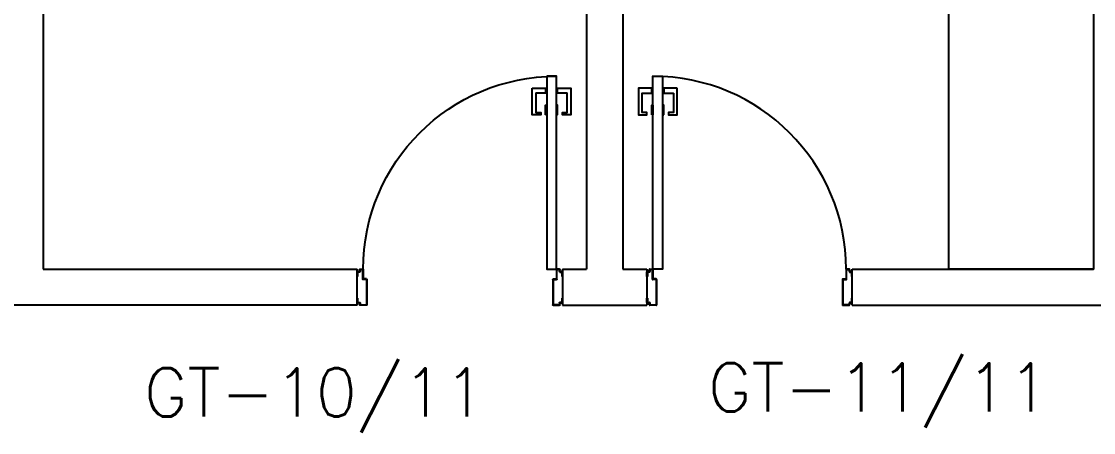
# Model space of a CAD drawing. Header units: millimetres. Extents: x 2128 to 2646, y 1972 to 2207.
# Drawn here: x 2380.021 to 2384.461, y 2111.237 to 2112.943 of the extents above; entities that cross this region are included whole.
import ezdxf

# ---------------------------------------------------------------- set-up
doc = ezdxf.new("R2010")
doc.units = ezdxf.units.MM
for name, color, linetype in [('AR-ALV', 2, 'Continuous'), ('AR-PORTA', 1, 'Continuous'), ('BGR- VISTA', 12, 'Continuous'), ('ENDEREÇO', 2, 'Continuous'), ('maçaneta', 1, 'Continuous'), ('mov', 1, 'Continuous'), ('PM-PERFIL U-C', 2, 'Continuous'), ('pm1', 2, 'Continuous')]:
    doc.layers.add(name, color=color, linetype=linetype)
doc.styles.add('UNB1-100', font='simplex.shx', dxfattribs={"height": 0.2})

# ---------------------------------------------------------------- blocks, each defined once
blk = doc.blocks.new('BGR4')
at = {"layer": 'BGR- VISTA'}
blk.add_lwpolyline([(0, 2.325), (0, 0), (-0.6, 0), (-0.6, 2.325)], close=True, dxfattribs=at)
blk = doc.blocks.new('PM3')
at = {"layer": 'maçaneta'}
for points in [[(0.02, 0.825), (-0.035, 0.825), (-0.035, 0.715), (0, 0.715), (0, 0.725), (-0.02, 0.725), (-0.02, 0.8035, -0.414214), (-0.0185, 0.805), (0.02, 0.805)], [(0.125, 0.825), (0.07, 0.825), (0.07, 0.805), (0.1085, 0.805, -0.414214), (0.11, 0.8035), (0.11, 0.725), (0.09, 0.725), (0.09, 0.715), (0.125, 0.715)]]:
    blk.add_lwpolyline(points, format="xyb", close=True, dxfattribs=at)
for points in [[(0.02, 0.715), (0.02, 0.755), (0.025, 0.755), (0.025, 0.715)], [(0.07, 0.715), (0.07, 0.755), (0.065, 0.755), (0.065, 0.715)]]:
    blk.add_lwpolyline(points, close=True, dxfattribs=at)
at = {"layer": 'mov'}
blk.add_arc((0.025, 0.075), 0.8, 0, 90, dxfattribs=at)
at = {"layer": 'PM-PERFIL U-C'}
for p, q in [((0, 0.045), (0, 0.0635)), ((0.002, 0.045), (0, 0.045)), ((0.0015, 0.065), (0.01, 0.065)), ((0.002, 0.063), (0.002, 0.045)), ((0.0105, 0.063), (0.002, 0.063)), ((0.01, 0.065), (0.01, 0.0735)), ((0.0115, 0.075), (0.0235, 0.075)), ((0.012, 0.073), (0.012, 0.0645)), ((0.023, 0.073), (0.012, 0.073)), ((0.023, 0.0335), (0.023, 0.073)), ((0.025, 0.0735), (0.025, 0.034)), ((0.825, 0.0735), (0.825, 0.034)), ((0.8385, 0.075), (0.8265, 0.075)), ((0.827, 0.073), (0.838, 0.073)), ((0.827, 0.0335), (0.827, 0.073)), ((0.838, 0.073), (0.838, 0.0645)), ((0.8395, 0.063), (0.848, 0.063)), ((0.84, 0.065), (0.84, 0.0735)), ((0.8485, 0.065), (0.84, 0.065)), ((0.848, 0.063), (0.848, 0.045)), ((0.848, 0.045), (0.85, 0.045)), ((0.85, 0.045), (0.85, 0.0635)), ((0.038, 0.032), (0.0245, 0.032)), ((0.0385, 0.034), (0.025, 0.034)), ((0.038, 0.032), (0.038, -0.073)), ((0.04, 0.0325), (0.04, -0.0735)), ((0.81, 0.0325), (0.81, -0.0735)), ((0.8115, 0.034), (0.825, 0.034)), ((0.812, 0.032), (0.8255, 0.032)), ((0.812, 0.032), (0.812, -0.073)), ((0, -0.045), (0.002, -0.045)), ((0, -0.0635), (0, -0.045)), ((0.01, -0.065), (0.0015, -0.065)), ((0.002, -0.045), (0.002, -0.063)), ((0.002, -0.063), (0.0105, -0.063)), ((0.01, -0.0735), (0.01, -0.065)), ((0.0385, -0.075), (0.0115, -0.075)), ((0.012, -0.0645), (0.012, -0.073)), ((0.012, -0.073), (0.038, -0.073)), ((0.8115, -0.075), (0.8385, -0.075)), ((0.838, -0.073), (0.812, -0.073)), ((0.838, -0.0645), (0.838, -0.073)), ((0.848, -0.063), (0.8395, -0.063)), ((0.84, -0.0735), (0.84, -0.065)), ((0.84, -0.065), (0.8485, -0.065)), ((0.85, -0.045), (0.848, -0.045)), ((0.848, -0.045), (0.848, -0.063)), ((0.85, -0.0635), (0.85, -0.045))]:
    blk.add_line(p, q, dxfattribs=at)
for centre, start, end in [((0.0015, 0.0635), 90, 180), ((0.0115, 0.0735), 90, 180), ((0.0105, 0.0645), 270, 0), ((0.0235, 0.0735), 360, 90), ((0.8265, 0.0735), 90, 180), ((0.8395, 0.0645), 180, 270), ((0.8385, 0.0735), 0, 90), ((0.8485, 0.0635), 0, 90), ((0.0245, 0.0335), 180, 270), ((0.0385, 0.0325), 0, 90), ((0.8115, 0.0325), 90, 180), ((0.8255, 0.0335), 270, 0), ((0.0015, -0.0635), 180, 270), ((0.0115, -0.0735), 180, 270), ((0.0105, -0.0645), 0, 90), ((0.0385, -0.0735), 269.9386, 0), ((0.8115, -0.0735), 180, 270.0614), ((0.8395, -0.0645), 90, 180), ((0.8385, -0.0735), 270, 0), ((0.8485, -0.0635), 270, 0)]:
    blk.add_arc(centre, 0.0015, start, end, dxfattribs=at)
at = {"layer": 'pm1'}
blk.add_lwpolyline([(0.065, 0.875), (0.065, 0.075), (0.025, 0.075), (0.025, 0.875)], close=True, dxfattribs=at)

msp = doc.modelspace()

# ---------------------------------------------------------------- linework, layer by layer
at = {"layer": 'AR-ALV'}
for p, q in [((2380.1115, 2115.3651), (2380.1115, 2111.9151)), ((2382.3615, 2115.3651), (2382.3615, 2111.9151)), ((2382.5115, 2115.3651), (2382.5115, 2111.9151)), ((2384.4615, 2115.3651), (2384.4615, 2111.9151)), ((2380.1115, 2111.9151), (2381.4115, 2111.9151)), ((2381.4115, 2111.7651), (2381.4115, 2111.9151)), ((2382.2615, 2111.9151), (2382.2615, 2111.7651)), ((2382.2615, 2111.9151), (2382.3615, 2111.9151)), ((2382.5115, 2111.9151), (2382.6115, 2111.9151)), ((2382.6115, 2111.9151), (2382.6115, 2111.7651)), ((2383.4615, 2111.9151), (2384.4615, 2111.9151)), ((2383.4615, 2111.7651), (2383.4615, 2111.9151)), ((2381.4115, 2111.7651), (2376.9615, 2111.7651)), ((2382.2615, 2111.7651), (2382.6115, 2111.7651)), ((2383.4615, 2111.7651), (2387.4115, 2111.7651))]:
    msp.add_line(p, q, dxfattribs=at)

# ---------------------------------------------------------------- block references
at = {"layer": 'AR-PORTA', "xscale": -1}
msp.add_blockref('PM3', (2382.2615, 2111.8401), dxfattribs=at)
at = {"layer": 'AR-PORTA'}
msp.add_blockref('PM3', (2382.6115, 2111.8401), dxfattribs=at)
at = {"layer": 'BGR- VISTA'}
msp.add_blockref('BGR4', (2384.4615, 2111.9151), dxfattribs=at)

# ---------------------------------------------------------------- texts
at = {"layer": 'ENDEREÇO', "style": 'UNB1-100'}
for s, p in [('GT-11/11', (2382.864, 2111.3244)), ('GT-10/11', (2380.5284, 2111.3035))]:
    msp.add_text(s, height=0.2, dxfattribs=at).set_placement(p)

doc.saveas('drawing.dxf')
